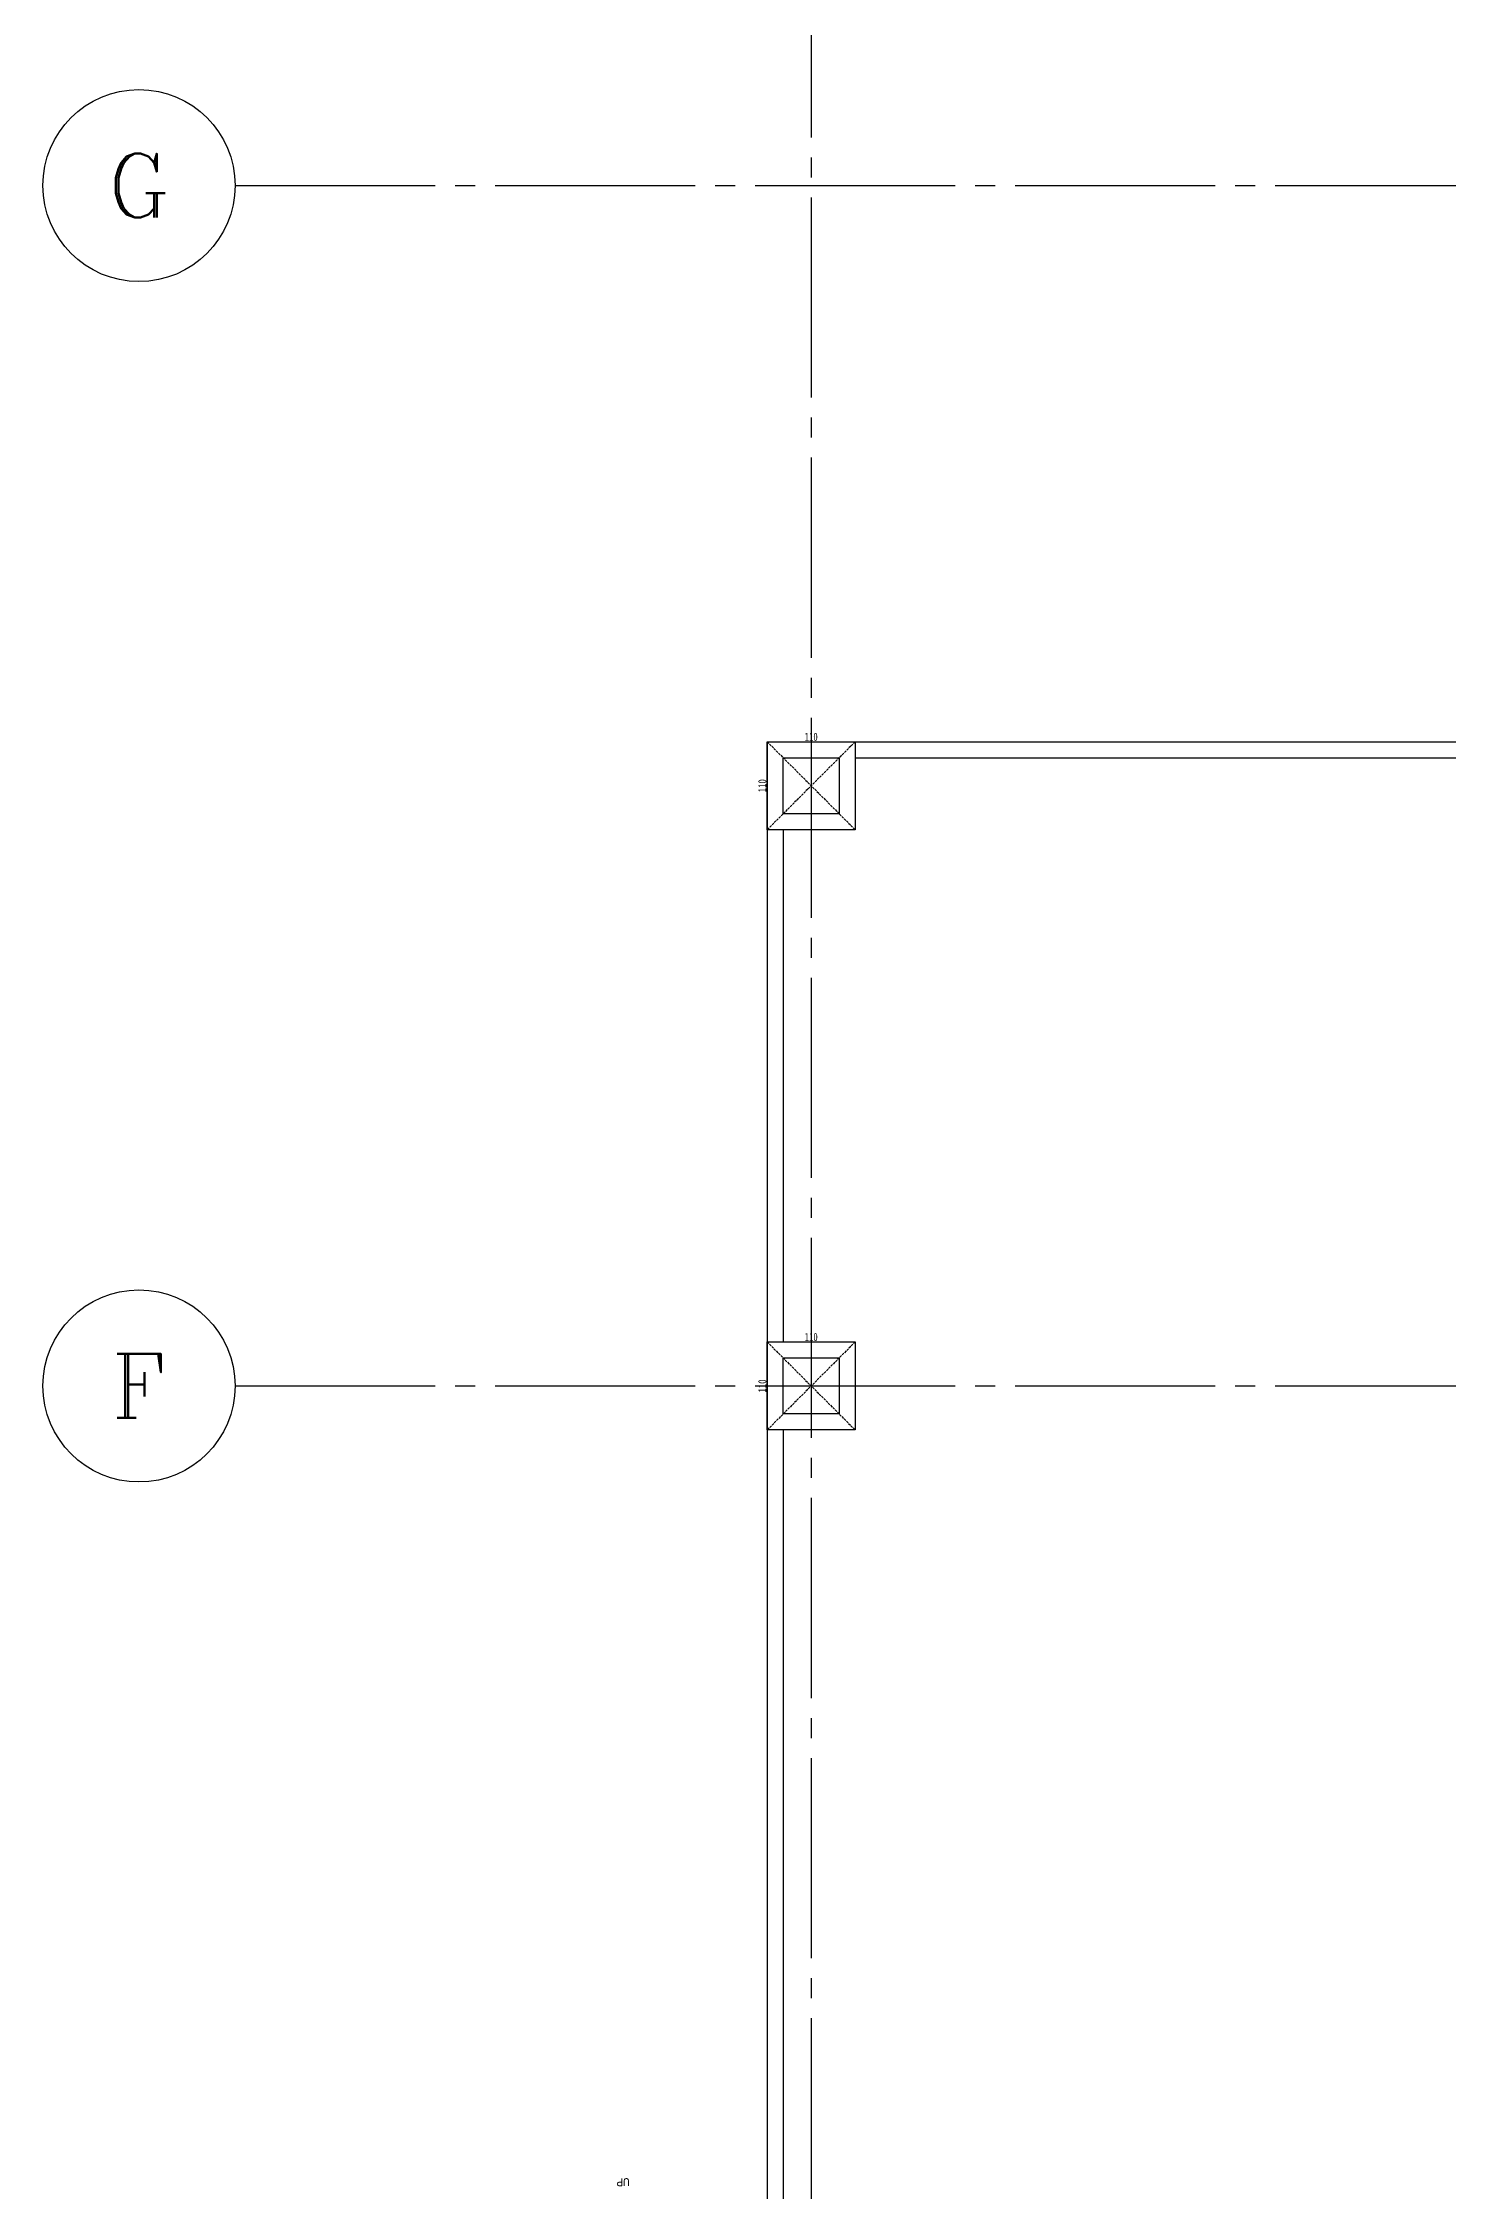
# Model space of a CAD drawing. Header units: millimetres. Extents: x -960 to 39633, y -720 to 12125.
# Drawn here: x -960 to 796, y 6494 to 9178 of the extents above; entities that cross this region are included whole.
import ezdxf
from ezdxf.enums import TextEntityAlignment as Align

# ---------------------------------------------------------------- set-up
doc = ezdxf.new("R2010")
doc.units = ezdxf.units.MM
doc.header["$LTSCALE"] = 100
doc.linetypes.add('X-S-FAB-L05$0$COL-CEN-LIN', pattern=[3.25, 2.5, -0.25, 0.25, -0.25])
doc.linetypes.add('X-S-FAB-L05$0$HIDDEN', pattern=[0.4, 0.3, -0.1])
for name, color, linetype in [('0-xref', 7, 'Continuous'), ('X-S-FAB-L05$0$0-MC', 8, 'Continuous'), ('X-S-FAB-L05$0$0-NC', 8, 'Continuous'), ('X-S-FAB-L05$0$BEAM', 8, 'Continuous'), ('X-S-FAB-L05$0$BLOCK', 8, 'Continuous'), ('X-S-FAB-L05$0$CCL', 8, 'X-S-FAB-L05$0$COL-CEN-LIN'), ('X-S-FAB-L05$0$COL', 8, 'Continuous'), ('X-S-FAB-L05$0$COL-S', 8, 'Continuous'), ('X-S-FAB-L05$0$TXT', 8, 'Continuous'), ('X-S-FAB-L05$0$WALL-RC', 8, 'Continuous')]:
    doc.layers.add(name, color=color, linetype=linetype)
doc.layers.add('X-S-FAB-L05$0$A-BLOCK', color=8, linetype='Continuous', plot=False)
doc.styles.add('X-S-FAB-L05$0$CHINA', font='simplex.shx', dxfattribs={"width": 0.75, "bigfont": 'chineset.shx'})
doc.styles.add('X-S-FAB-L05$0$COL-NUM', font='romanc')
doc.styles.add('X-S-FAB-L05$0$DIM', font='', dxfattribs={"width": 0.8})
doc.styles.get('X-S-FAB-L05$0$DIM').set_extended_font_data('MingLiU')
doc.dimstyles.new('X-S-FAB-L05$0$JJP_005_defpoint', dxfattribs={"dimtxt": 20, "dimasz": 0.5, "dimexe": 0.5, "dimexo": 0.5, "dimgap": 0.5, "dimtad": 1, "dimdsep": 46, "dimtxsty": 'X-S-FAB-L05$0$DIM', "dimblk": 'X-S-FAB-L05$0$_None', "dimcen": 10, "dimclrd": 256, "dimclre": 256, "dimclrt": 256, "dimadec": 0, "dimazin": 0, "dimtfac": 1, "dimtix": 1, "dimtmove": 2, "dimatfit": 3, "dimldrblk": 'X-S-FAB-L05$0$_None', "dimfxl": 0.5, "dimtolj": 1, "dimtzin": 0, "dimarcsym": 0})

# ---------------------------------------------------------------- blocks, each defined once
blk = doc.blocks.new('X-S-FAB-L05$0$cn-y')
at = {"layer": 'X-S-FAB-L05$0$0-MC'}
blk.add_circle((-50, 0), 50, dxfattribs=at)
at = {"layer": 'X-S-FAB-L05$0$0-NC', "style": 'X-S-FAB-L05$0$COL-NUM'}
blk.add_attdef('GRID-Y', text='', height=50, dxfattribs=at).set_placement((-50, 0), align=Align.MIDDLE_CENTER)
blk = doc.blocks.new('*D173')
at = {"layer": 'DefPoints', "lineweight": -2, "transparency": 16777216}
blk.add_line((0, 0), (110, 0), dxfattribs=at)
at = {"layer": 'DefPoints', "color": 0, "transparency": 16777216}
for p in [(0, 0), (110, 0), (110, 0)]:
    blk.add_point(p, dxfattribs=at)
at = {"layer": 'DefPoints', "transparency": 16777216, "insert": (55, 6.1), "char_height": 10, "attachment_point": 5, "style": 'X-S-FAB-L05$0$DIM'}
blk.add_mtext('\\A1;110', dxfattribs=at)
blk = doc.blocks.new('X-S-FAB-L05$0$_None')
blk = doc.blocks.new('*D174')
at = {"layer": 'DefPoints', "lineweight": -2, "transparency": 16777216}
blk.add_line((0, 0), (0, -110), dxfattribs=at)
at = {"layer": 'DefPoints', "color": 0, "transparency": 16777216}
for p in [(0, 0), (0, -110), (0, -110)]:
    blk.add_point(p, dxfattribs=at)
at = {"layer": 'DefPoints', "transparency": 16777216, "insert": (-6.1, -55), "char_height": 10, "attachment_point": 5, "rotation": 90, "style": 'X-S-FAB-L05$0$DIM'}
blk.add_mtext('\\A1;110', dxfattribs=at)
blk = doc.blocks.new('*U58')
at = {"layer": 'DefPoints', "linetype": 'X-S-FAB-L05$0$HIDDEN', "ltscale": 0.1}
for p, q in [((110, 0), (0, -110)), ((0, 0), (110, -110))]:
    blk.add_line(p, q, dxfattribs=at)
at = {"layer": 'X-S-FAB-L05$0$COL', "ltscale": 0.1}
blk.add_lwpolyline([(0, 0), (110, 0), (110, -110), (0, -110)], close=True, dxfattribs=at)
at = {"layer": 'DefPoints'}
dim = blk.add_linear_dim(base=(0, -110), p1=(0, 0), p2=(0, -110), angle=90, dimstyle='X-S-FAB-L05$0$JJP_005_defpoint', override={"dimtxt": 10}, dxfattribs=at)
dim.commit()
dim.dimension.update_dxf_attribs({"geometry": '*D174', "text_midpoint": (-6.067, -55)})
dim = blk.add_linear_dim(base=(110, 0), p1=(0, 0), p2=(110, 0), dimstyle='X-S-FAB-L05$0$JJP_005_defpoint', override={"dimtxt": 10}, dxfattribs=at)
dim.commit()
dim.dimension.update_dxf_attribs({"geometry": '*D173', "text_midpoint": (55, 6.067)})
blk = doc.blocks.new('X-S-FAB-L05$0$FAB2-L05')
at = {"layer": 'X-S-FAB-L05$0$CCL'}
for p, q in [((-26160, 11005), (-26160, 0)), ((-26880, 9720), (1210, 9720)), ((-26880, 8220), (1210, 8220))]:
    blk.add_line(p, q, dxfattribs=at)
at = {"layer": 'X-S-FAB-L05$0$COL-S'}
for points in [[(-26195, 9005), (-26125, 9005), (-26125, 8935), (-26195, 8935)], [(-26195, 8255), (-26125, 8255), (-26125, 8185), (-26195, 8185)]]:
    blk.add_lwpolyline(points, close=True, dxfattribs=at)
at = {"layer": 'X-S-FAB-L05$0$A-BLOCK'}
ref = blk.add_blockref('X-S-FAB-L05$0$cn-y', (-26880, 9720), dxfattribs=dict(at, xscale=2.399999999999997, yscale=2.399999999999997, zscale=2.399999999999997))
ref.add_attrib('GRID-Y', 'G', dxfattribs={"layer": 'X-S-FAB-L05$0$0-NC', "height": 80, "style": 'X-S-FAB-L05$0$COL-NUM'}).set_placement((-27000, 9720), align=Align.MIDDLE_CENTER)
ref = blk.add_blockref('X-S-FAB-L05$0$cn-y', (-26880, 8220), dxfattribs=dict(at, xscale=2.399999999999997, yscale=2.399999999999997, zscale=2.399999999999997))
ref.add_attrib('GRID-Y', 'F', dxfattribs={"layer": 'X-S-FAB-L05$0$0-NC', "height": 80, "style": 'X-S-FAB-L05$0$COL-NUM'}).set_placement((-27000, 8220), align=Align.MIDDLE_CENTER)
at = {"layer": 'X-S-FAB-L05$0$BEAM'}
for p in [(-26215, 9025), (-26215, 8275)]:
    blk.add_blockref('*U58', p, dxfattribs=at)
blk = doc.blocks.new('X-S-FAB-L05')
at = {"layer": 'X-S-FAB-L05$0$COL-S'}
for points in [[(-35, 8285), (35, 8285), (35, 8215), (-35, 8215)], [(-35, 7535), (35, 7535), (35, 7465), (-35, 7465)]]:
    blk.add_lwpolyline(points, close=True, dxfattribs=at)
at = {"layer": 'X-S-FAB-L05$0$WALL-RC'}
for p, q in [((55, 8305), (1745, 8305)), ((55, 8285), (1745, 8285)), ((-55, 8195), (-55, 7555)), ((-35, 8195), (-35, 7555)), ((-55, 7445), (-55, 6055)), ((-35, 7445), (-35, 6055))]:
    blk.add_line(p, q, dxfattribs=at)
at = {"layer": 'X-S-FAB-L05$0$BEAM'}
for p in [(-55, 8305), (-55, 7555)]:
    blk.add_blockref('*U58', p, dxfattribs=at)
at = {"layer": 'X-S-FAB-L05$0$BLOCK'}
blk.add_blockref('X-S-FAB-L05$0$FAB2-L05', (26160, -720), dxfattribs=at)
at = {"layer": 'X-S-FAB-L05$0$TXT', "style": 'X-S-FAB-L05$0$CHINA'}
blk.add_text('UP', height=9, rotation=180, dxfattribs=at).set_placement((-235, 6505, 0), align=Align.MIDDLE_CENTER)

msp = doc.modelspace()

# ---------------------------------------------------------------- block references
at = {"layer": '0-xref'}
msp.add_blockref('X-S-FAB-L05', (0, 0), dxfattribs=at)

doc.saveas('drawing.dxf')
